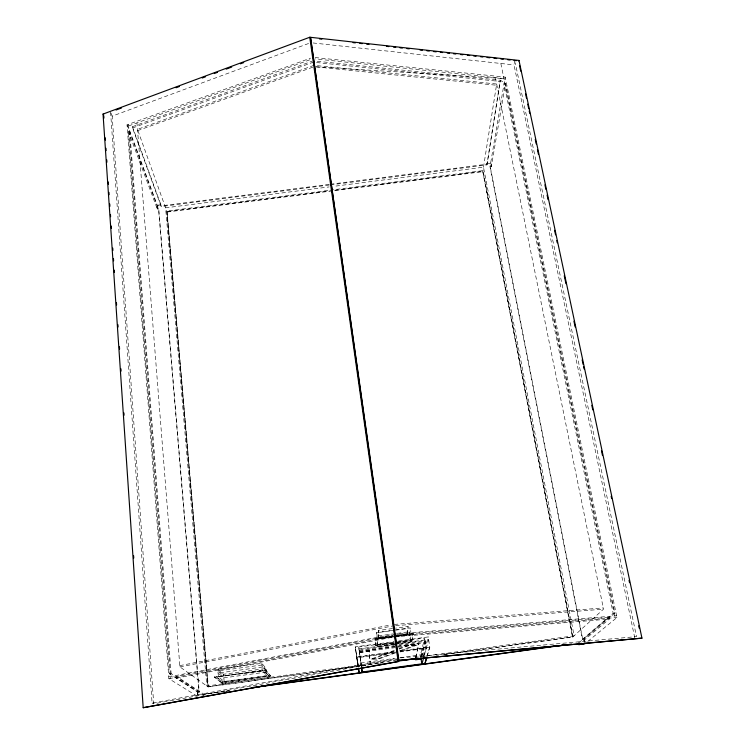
<?xml version="1.0" encoding="UTF-8"?>
<svg xmlns="http://www.w3.org/2000/svg" width="745" height="745" viewBox="0 0 745 745"><rect width="100%" height="100%" fill="white"/><g stroke="black" fill="none" stroke-linecap="round" stroke-linejoin="round"><path stroke-width="0.56" stroke-dasharray="3.73 2.79" d="M394.189 635.718L407.534 633.902L408.055 626.443L395.446 628.165M407.534 633.902L408.055 626.443M410.402 641.948L409.266 634.153L410.244 627.895L393.444 630.186M495.378 77.657L603.534 609.159L572.523 637.245L482.779 171.667L496.673 84.008L316.234 65.588M330.408 184.881L486.951 164.878L500.305 80.246L315.424 61.099M486.951 164.878L500.305 80.246L505.51 83.468L614.895 613.033L583.968 639.163L582.46 639.378L490.014 166.843L505.166 77.108L315.088 57.561M410.197 640.57L411.221 634.526L410.244 627.895M490.014 166.843L491.318 166.675L505.51 83.468L504.03 83.654L613.154 613.265L582.46 639.378M395.26 644.248L411.305 641.827M634.759 637.832L513.985 64.908L514.758 60.541M397.29 642.805L411.92 640.812L413.065 633.539L397.178 635.699M411.92 640.812L413.065 633.539M415.654 657.639L418.867 643.242L398.258 646.045M416.064 657.593L418.867 643.242M397.411 641.706L424.706 637.981L420.478 654.864L420.944 657.984M420.916 656.736L425.078 640.476L397.765 644.202M421.223 656.885L425.227 641.417L399.041 644.993M421.67 656.839L425.395 642.581L395.791 646.613M395.53 643.95L428.626 639.433L423.868 656.718L423.523 654.455L428.245 636.928L395.176 641.436M423.914 656.811L426.261 648.318L424.706 637.981M426.82 656.801L429.744 646.865L400.018 650.925M427.202 656.112L429.809 647.303L428.245 636.928M383.489 654.538C390.352 653.765 379.624 655.972 386.264 654.157M383.61 655.116L386.338 654.697M578.763 642.879L608.954 617.26L609.317 619.03L580.849 642.935M587.777 641.426L616.972 617.521L505.166 77.108M361.223 664.894L358.867 666.309L208.097 686.927L166.992 211.692L329.532 190.906M395.437 652.927L379.121 658.887L371.811 659.362L371.736 658.831L394.58 650.245M398.938 648.606L408.726 644.928L417.116 644.425L417.2 644.984L399.795 651.344M371.811 659.362L394.664 650.795M399.013 649.165L408.809 645.496L417.2 644.984M398.044 659.26L153.703 703.829L112.169 116.155L310.712 42.707M329.206 184.378L160.967 205.871L160.873 204.698L156.906 205.201L157.195 208.721L158.517 208.553L198.999 691.649L197.462 691.863L197.863 696.603L168.873 678.676L127.05 124.825L310.6 58.119M128.652 125.924L312.974 58.65M371.736 658.831L379.047 658.357L395.362 652.387M399.711 650.795L417.116 644.425M329.262 185.03L161.199 206.505L132.535 127.972L132.433 126.687L312.015 61.258M132.535 127.972L313.3 62.198L500.565 81.503M313.924 65.346L137.48 129.379L167.113 212.036L208.367 687.123L179.899 666.887L136.968 122.888M137.583 130.682L314.111 66.696L503.946 78.551L315.284 58.892M179.796 665.611L390.836 624.943M179.899 666.887L393.313 625.847M229.171 690.717L203.869 694.182L204 695.765L176.574 678.09L176.435 676.274L393.276 635.159M168.873 678.676L394.748 636.016L616.972 617.521M176.574 678.09L393.546 637.068M110.577 112.057L152.082 703.075L398.165 658.114M393.071 635.867L378.609 637.841L378.246 630.503L394.301 628.314M377.883 646.381L376.644 632.477L392.326 630.335M378.609 637.841L378.516 632.486L394.58 630.298M395.725 630.14L408.344 628.426M378.348 635.913L392.801 633.948M397.253 633.343L407.264 631.984M396.163 642.963L375.899 645.719L375.61 638.642L392.634 636.323M376.812 638.577L392.485 636.444M396.955 635.839L409.266 634.153M375.899 645.719L375.676 639.117L392.699 636.798M397.243 636.174L413.13 634.014M377.687 645.002L377.557 639.117L395.511 636.668M396.629 636.519L411.221 634.526M358.243 667.278L355.263 646.884L394.031 641.594M361.455 667.026L358.736 646.977L396.275 641.855M375.843 645.263L396.098 642.497M397.225 642.348L411.845 640.355M393.928 643.028L376.793 645.123L376.979 646.744L394.124 644.406M395.074 642.87L411.1 640.449L411.259 642.069M169.357 673.797L171.126 673.554L199.222 691.798L158.76 209.187L129.742 130.934L128.242 131.12L169.357 673.797L197.686 692.003L199.222 691.798M613.154 613.265L614.895 613.033M394.384 644.108L355.589 649.398L358.336 666.384M396.629 644.36L359.062 649.482L361.539 667.278L358.736 646.977M224.152 681.489L223.826 677.875L218.089 673.07L262.24 667.045L266.421 672.055L266.794 675.659L224.152 681.489L218.425 676.805L217.754 669.336L261.858 663.32L266.049 668.461L266.216 670.072L214.383 677.168L265.555 669.746L270.649 675.911L221.74 683.025L214.383 677.168M359.192 650.432L394.487 645.617M168.733 676.86L394.478 634.088L616.599 615.752M359.323 651.344L397.374 646.166M359.341 651.586L394.645 646.772M359.472 652.499L397.271 647.349M398.417 647.2L419.044 644.388M359.481 652.611L369.259 651.27L370.321 664.94L372.509 664.605M217.754 669.336L223.5 674.272L266.049 668.461M394.301 651.707L356.557 656.866L358.196 666.868M356.613 657.295L395.502 651.987M400.074 651.363L429.809 647.303M218.425 676.805L262.622 670.77L266.794 675.659M360.096 657.36L395.465 652.527M400.028 651.903L426.261 648.318M222.876 683.565L222.718 681.88L216.506 676.86L264.214 670.789L268.628 676.032L269.588 676.097M223.826 677.875L266.421 672.055M222.718 681.88L268.582 675.613L268.759 677.289M355.263 646.884L357.926 663.413L395.306 658.31M399.888 657.686L423.523 654.455M221.935 682.411L222.261 683.845L221.935 682.411L222.755 682.299L216.544 677.298M214.346 676.73L221.703 682.606L270.649 675.911M222.047 683.677L269.718 677.354L269.448 675.92M396.815 660.033L206.803 686.005L165.604 207.827L329.16 186.921M415.179 657.518L418.625 657.053M421.94 656.596L574.134 635.792L483.486 167.197L333.76 186.334M378.572 663.441L207.883 686.778L166.768 211.058L331.786 189.966M379.708 663.283L383.126 662.817M436.337 655.544L438.637 655.228M443.228 654.604L572.942 636.863L482.946 170.633L332.931 189.817M444.299 654.632L572.709 637.077L482.844 171.294L330.678 190.757M361.39 666.123L368.039 665.22M224.822 691.481L204.083 694.321L176.435 676.274M225.977 691.323L229.432 690.848M127.05 124.825L157.139 205.834L161.106 205.331L161.199 206.505M486.727 163.732L490.648 163.23L491.318 166.675M330.352 184.229L487.062 164.207L486.839 163.062L490.759 162.559L491.439 166.005L490.126 166.172L582.702 639.173L584.21 638.959L585.123 643.596M128.242 131.12L157.428 209.354L158.76 209.187M167.113 212.036L482.779 171.667M400.484 657.9L636.537 636.621L515.242 62.813M394.682 636.854L609.317 619.03M396.731 634.749L608.954 617.26M394.273 624.412L603.282 607.911M395.623 625.67L603.534 609.159M316.429 66.929L496.934 85.284M313.021 42.959L513.985 64.908M152.082 703.075L153.703 703.829M268.582 675.613L264.214 670.789M270.696 676.33L265.555 669.746M266.216 670.072L262.035 664.987L217.903 671.003L223.64 675.883L223.5 674.272M110.977 113.082L112.169 116.155M132.433 126.687L161.106 205.331M500.836 63.474L615.221 617.763M583.968 639.163L584.508 641.948M408.726 644.928L408.809 645.496M378.246 630.503L378.516 632.486M376.644 632.477L377.557 639.117M379.047 658.357L379.121 658.887M375.61 638.642L375.676 639.117M369.269 651.475L369.092 650.013L370.256 664.913M357.926 663.413L358.224 665.685M261.858 663.32L262.622 670.77M157.139 205.834L157.428 209.354M197.686 692.003L198.086 696.743M129.742 130.934L171.126 673.554M128.55 124.629L170.652 678.434"/><path stroke-width="1.12" d="M423.626 657.872L421.866 664.242L420.944 657.984M426.876 657.211L424.92 663.823L426.494 657.909M310.265 37.883L309.762 37.25L103.043 114.078L143.189 707.713L398.64 661.458L310.516 37.306L518.986 60.438L641.957 638.148L398.435 660.424L641.957 638.148M518.576 60.96L518.986 60.438M578.828 644.621L585.123 643.596L578.828 644.621L578.53 643.084M116.034 110.027L121.491 108.006M176.053 87.742L179.322 86.522M202.24 78.011L205.508 76.791M214.243 73.55L217.512 72.34M226.247 69.099L231.704 67.069M240.43 63.828L243.708 62.608M143.189 707.713L398.64 661.458M396.219 661.364L415.412 658.738L415.561 659.791L421.102 659.036M362.163 672.009L424.864 663.432M252.164 687.57L254.464 687.253M256.764 686.946L559.216 645.552M561.516 645.235L564.961 644.77M252.471 687.7L565.855 644.816M569.31 644.341L571.611 644.025M319.475 38.908L321.821 39.168M353.018 42.623L355.328 42.875M359.76 43.368L362.256 43.648M366.661 44.132L368.961 44.393M386.515 46.33L388.834 46.59M393.453 47.103L395.763 47.354M400.037 47.829L402.337 48.09M406.947 48.593L409.247 48.853M420.022 50.045L422.331 50.297M426.95 50.809L429.269 51.07M433.413 51.526L436.197 51.833M440.314 52.29L442.623 52.55M447.224 53.053L449.524 53.314M453.528 53.752L455.838 54.013M460.457 54.525L462.766 54.776M467.394 55.288L469.704 55.549M473.69 55.987L475.999 56.248M480.6 56.75L482.9 57.011M487.034 57.467L489.81 57.775M493.963 58.231L496.71 58.538M500.891 59.004L503.201 59.255M507.829 59.768L510.139 60.028M513.976 60.447L516.276 60.708M103.043 114.078L103.685 114.618M519.544 65.504L520.755 71.185M525.588 93.917L526.557 98.47M527.767 104.151L528.726 108.695M529.211 110.968L529.695 113.24M535.255 139.38L536.223 143.934M537.434 149.615L538.402 154.159M544.93 184.844L545.889 189.388M547.1 195.078L548.069 199.623M554.597 230.307L555.565 234.852M556.776 240.542L557.251 242.814M564.263 275.771L565.958 283.724M573.939 321.235L575.14 326.915M582.152 359.872L583.121 364.426M583.605 366.698L584.089 368.971M591.819 405.336L592.787 409.89M601.494 450.8L602.463 455.344M611.161 496.263L611.645 498.535M629.05 580.374L629.534 582.646M638.716 625.828L639.201 628.11M358.429 668.386L359.146 672.819L358.55 669.094M310.516 37.306L398.864 660.238M309.762 37.25L398.128 661.374M361.604 668.107L362.21 672.4L361.8 669.261M103.769 115.773L103.927 118.092M105.259 137.825L105.418 140.153M105.976 148.274L106.125 150.592M106.758 159.886L106.917 162.205M108.258 181.938L108.416 184.257M108.966 192.387L109.124 194.706M109.748 203.99L109.906 206.309M110.456 214.439L110.614 216.758M111.247 226.042L111.405 228.37M112.746 248.094L112.905 250.422M113.454 258.543L113.612 260.871M114.236 270.156L114.395 272.474M116.444 302.656L116.602 304.975M117.943 324.708L118.101 327.027M119.433 346.76L119.591 349.079M120.932 368.812L121.09 371.14M123.921 412.926L124.08 415.244M133.606 555.696L133.765 558.014"/></g></svg>
